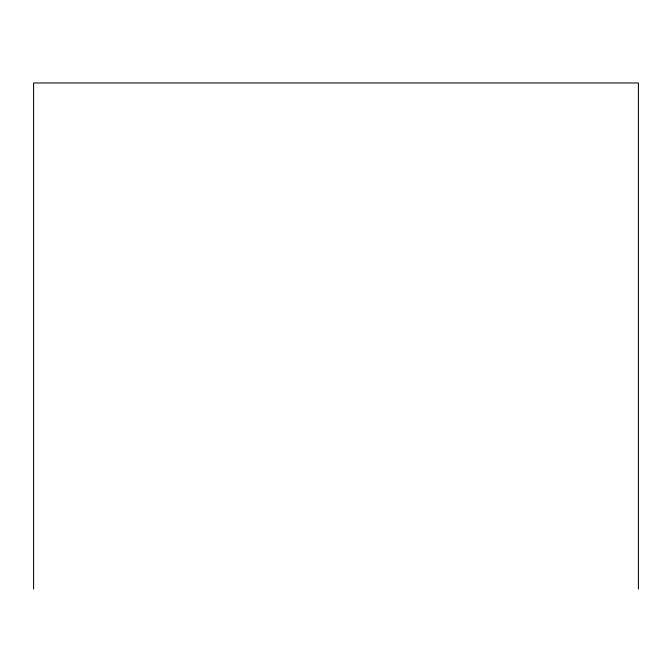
<?xml version="1.0" encoding="UTF-8"?>
<svg xmlns="http://www.w3.org/2000/svg" width="672" height="672" viewBox="0 0 672 672"><rect width="100%" height="100%" fill="white"/><g stroke="black" fill="none" stroke-linecap="round" stroke-linejoin="round"><path stroke-width="1.01" d="M638.4 589.025L638.4 82.975L33.6 82.975L33.6 589.025"/></g></svg>
